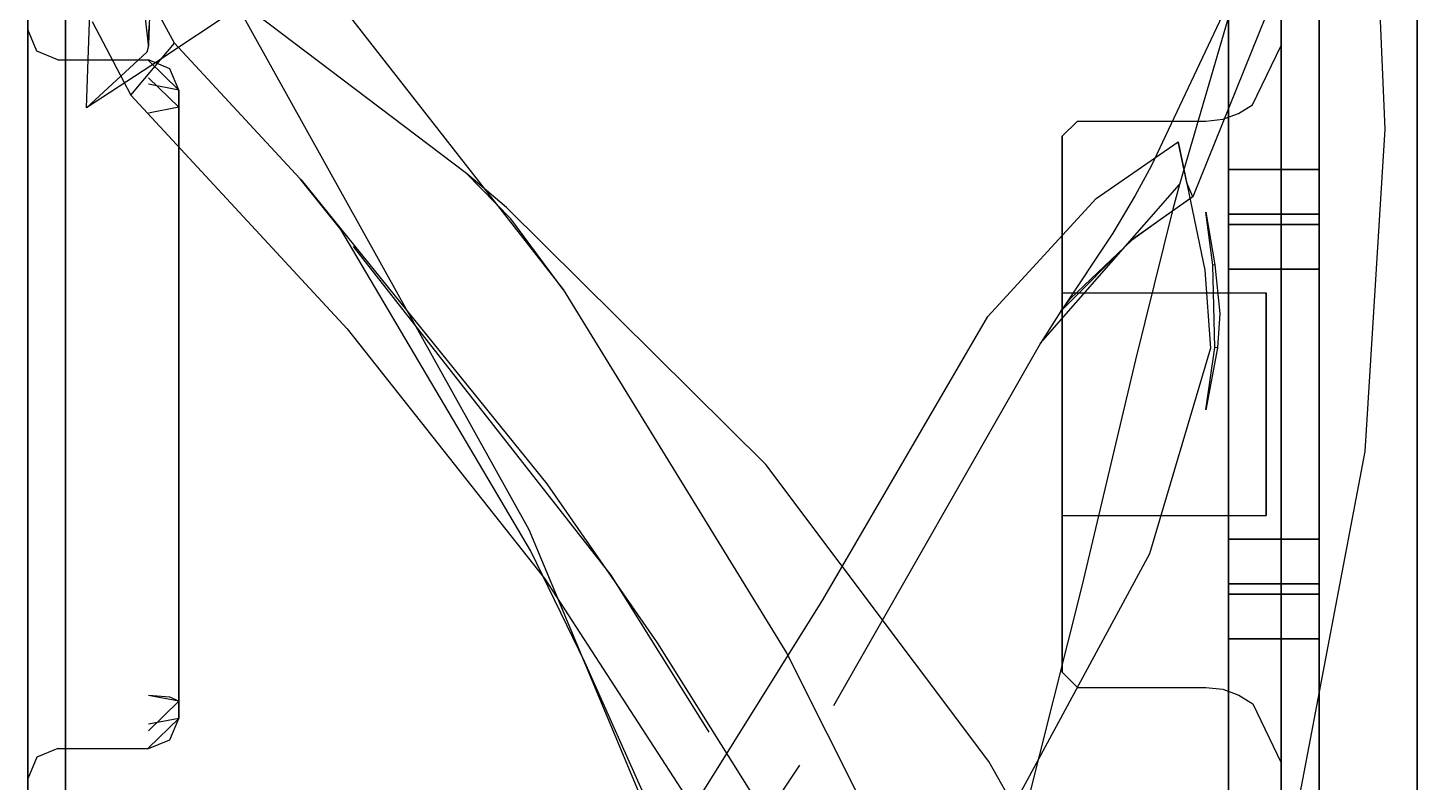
# Model space of a CAD drawing. Header units: metres. Extents: x -7 to 410, y 10 to 287.
# Drawn here: x 30 to 39.98, y 214.08 to 219.5 of the extents above; entities that cross this region are included whole.
import ezdxf

# ---------------------------------------------------------------- set-up
doc = ezdxf.new("R2010")
doc.units = ezdxf.units.M
doc.linetypes.add('DASHED', pattern=[4.5, 3, -1.5])
doc.layers.add('HIDDEN', color=9, linetype='DASHED')
doc.layers.add('VISIBLE', color=3, linetype='Continuous')

msp = doc.modelspace()

# ---------------------------------------------------------------- linework, layer by layer
at = {"layer": 'HIDDEN'}
for p, q in [((30.8676, 219.3783), (30.2408, 224.9741)), ((30, 221.456), (30, 219.1869)), ((30, 219.1869), (30, 221.456)), ((30.2711, 221.3384), (30.2711, 219.1265)), ((30.2711, 219.1265), (30.2711, 221.3384)), ((38.6214, 219.1265), (38.6214, 221.3384)), ((38.6214, 221.3384), (38.6214, 219.1265)), ((38.3673, 218.2907), (39.3507, 220.7278)), ((38.6214, 220.5166), (38.6214, 219.3857)), ((38.6214, 219.3857), (38.6214, 220.5166)), ((39.0009, 219.3857), (39.0009, 220.5166)), ((39.0009, 220.5166), (39.0009, 219.3857)), ((38.6969, 219.8426), (38.0671, 218.5083)), ((38.6971, 219.8425), (38.269, 218.3749)), ((30.8809, 219.7544), (30.8676, 219.3783)), ((39.7474, 218.7735), (39.7062, 219.7396)), ((30, 216.7979), (30, 219.6695)), ((30.4334, 219.2734), (30.4478, 219.6743)), ((31.5463, 219.6695), (30.8845, 219.2273)), ((33.151, 218.4537), (31.5463, 219.6695)), ((38.6214, 219.6175), (38.6214, 219.4314)), ((38.6214, 219.4314), (38.6214, 219.6175)), ((39.272, 219.4314), (39.272, 219.6175)), ((39.272, 219.6175), (39.272, 219.4314)), ((30.87, 219.4578), (30.8714, 219.5145)), ((38.6214, 219.4103), (38.6214, 219.537)), ((38.6214, 219.537), (38.6214, 219.4103)), ((39.272, 219.537), (39.272, 219.4103)), ((39.272, 219.4103), (39.272, 219.537)), ((30, 219.488), (30, 219.4859)), ((30, 219.4859), (30, 219.488)), ((30, 219.488), (30, 219.4878)), ((30.0647, 219.3334), (30, 219.488)), ((30.0647, 219.3334), (30, 219.488)), ((30, 219.4878), (30, 219.4879)), ((30, 219.4875), (30, 219.4878)), ((30, 219.4878), (30, 219.4875)), ((30, 219.4872), (30, 219.4875)), ((30, 219.4875), (30, 219.4872)), ((30, 219.4868), (30, 219.4872)), ((30, 219.4872), (30, 219.4868)), ((30, 219.4862), (30, 219.4868)), ((30, 219.4868), (30, 219.4862)), ((30, 219.4856), (30, 219.4862)), ((30, 219.4862), (30, 219.4856)), ((30, 219.4859), (30, 219.4796)), ((30, 219.4796), (30, 219.4859)), ((30, 219.4849), (30, 219.4856)), ((30, 219.4856), (30, 219.4849)), ((30, 219.484), (30, 219.4849)), ((30, 219.4849), (30, 219.484)), ((30, 219.4831), (30, 219.484)), ((30, 219.484), (30, 219.4831)), ((30, 219.4821), (30, 219.4831)), ((30, 219.4831), (30, 219.4821)), ((30, 219.481), (30, 219.4821)), ((30, 219.4821), (30, 219.481)), ((30, 219.4798), (30, 219.481)), ((30, 219.481), (30, 219.4798)), ((30, 219.4785), (30, 219.4798)), ((30, 219.4798), (30, 219.4785)), ((30, 219.4796), (30, 219.4691)), ((30, 219.4691), (30, 219.4796)), ((30, 219.3545), (30, 219.4785)), ((30, 219.4785), (30, 219.3545)), ((30, 219.4691), (30, 219.4547)), ((30, 219.4547), (30, 219.4691)), ((30, 219.4547), (30, 219.4364)), ((30, 219.4364), (30, 219.4547)), ((30, 219.4364), (30, 219.4143)), ((30, 219.4143), (30, 219.4364)), ((30, 219.4143), (30, 219.3888)), ((30, 219.3888), (30, 219.4143)), ((30.8678, 219.3712), (30.87, 219.4578)), ((38.6214, 219.4314), (38.6214, 219.244)), ((38.6214, 219.244), (38.6214, 219.4314)), ((38.6214, 219.2824), (38.6214, 219.4103)), ((38.6214, 219.4103), (38.6214, 219.2824)), ((39.272, 219.244), (39.272, 219.4314)), ((39.272, 219.4314), (39.272, 219.244)), ((39.272, 219.4103), (39.272, 219.2824)), ((39.272, 219.2824), (39.272, 219.4103)), ((30, 219.3888), (30, 219.36)), ((30, 219.36), (30, 219.3888)), ((30, 219.36), (30, 219.3283)), ((30, 219.3283), (30, 219.36)), ((30, 219.3419), (30, 219.3545)), ((30, 219.3545), (30, 219.3419)), ((30, 219.3242), (30, 219.3419)), ((30, 219.3419), (30, 219.3242)), ((30, 219.3283), (30, 219.2938)), ((30, 219.2938), (30, 219.3283)), ((30, 219.3018), (30, 219.3242)), ((30, 219.3242), (30, 219.3018)), ((30, 219.2748), (30, 219.3018)), ((30, 219.3018), (30, 219.2748)), ((30, 219.2938), (30, 219.2571)), ((30, 219.2571), (30, 219.2938)), ((30.2169, 219.2711), (30.0647, 219.3334)), ((30.2169, 219.2711), (30.0647, 219.3334)), ((30.8547, 219.3265), (30.4207, 218.9265)), ((30.8678, 219.3712), (30.8547, 219.3265)), ((30.8676, 219.3783), (30.8678, 219.3712)), ((38.6214, 219.3857), (38.6214, 218.1251)), ((38.6214, 218.1251), (38.6214, 219.3857)), ((38.7944, 218.9476), (39.0009, 219.3734)), ((39.0009, 218.1251), (39.0009, 219.3857)), ((39.0009, 219.3857), (39.0009, 218.1251)), ((39.0009, 219.3733), (39.0009, 219.3734)), ((39.0009, 219.3734), (39.0009, 219.3116)), ((39.0009, 219.3731), (39.0009, 219.3733)), ((39.0009, 219.3729), (39.0009, 219.3731)), ((39.0009, 219.3727), (39.0009, 219.3729)), ((39.0009, 219.3723), (39.0009, 219.3727)), ((39.0009, 219.3719), (39.0009, 219.3723)), ((39.0009, 219.3714), (39.0009, 219.3719)), ((39.0009, 219.3709), (39.0009, 219.3714)), ((39.0009, 219.3703), (39.0009, 219.3709)), ((39.0009, 219.3697), (39.0009, 219.3703)), ((39.0009, 219.369), (39.0009, 219.3697)), ((39.0009, 219.3682), (39.0009, 219.369)), ((39.0009, 219.3674), (39.0009, 219.3682)), ((39.0009, 219.3672), (39.0009, 219.3674)), ((39.0009, 219.3674), (39.0009, 219.3643)), ((39.0009, 219.367), (39.0009, 219.3672)), ((39.0009, 219.3668), (39.0009, 219.367)), ((39.0009, 219.3666), (39.0009, 219.3668)), ((39.0009, 219.3664), (39.0009, 219.3666)), ((39.0009, 219.3662), (39.0009, 219.3664)), ((39.0009, 219.3659), (39.0009, 219.3662)), ((39.0009, 219.3657), (39.0009, 219.3659)), ((39.0009, 219.3655), (39.0009, 219.3657)), ((39.0009, 219.3653), (39.0009, 219.3655)), ((39.0009, 219.365), (39.0009, 219.3653)), ((39.0009, 219.3648), (39.0009, 219.365)), ((39.0009, 219.3646), (39.0009, 219.3648)), ((39.0009, 219.3643), (39.0009, 219.3646)), ((39.0009, 219.2565), (39.0009, 219.3643)), ((39.0009, 219.3116), (39.0009, 219.1292)), ((30, 219.2435), (30, 219.2748)), ((30, 219.2748), (30, 219.2435)), ((30, 219.2571), (30, 219.2184)), ((30, 219.2184), (30, 219.2571)), ((30, 219.2084), (30, 219.2435)), ((30, 219.2435), (30, 219.2084)), ((30, 219.2184), (30, 219.1781)), ((30, 219.1781), (30, 219.2184)), ((30, 219.1699), (30, 219.2084)), ((30, 219.2084), (30, 219.1699)), ((30.2169, 219.2711), (30.8676, 219.2711)), ((30.2169, 219.2711), (30.8676, 219.2711)), ((30.4207, 218.9265), (30.4334, 219.2734)), ((30.8845, 219.2273), (30.4207, 218.9265)), ((31.0209, 219.2076), (30.8676, 219.2711)), ((31.0209, 219.2076), (30.8676, 219.2711)), ((31.0844, 219.0542), (30.8676, 219.2663)), ((31.0844, 219.0542), (30.8676, 219.2663)), ((31.0844, 219.0542), (31.0209, 219.2076)), ((31.0844, 219.0542), (31.0209, 219.2076)), ((38.6214, 219.1534), (38.6214, 219.2824)), ((38.6214, 219.2824), (38.6214, 219.1534)), ((38.6214, 219.244), (38.6214, 219.0553)), ((38.6214, 219.0553), (38.6214, 219.244)), ((39.0009, 219.0319), (39.0009, 219.2565)), ((39.272, 219.2824), (39.272, 219.1534)), ((39.272, 219.1534), (39.272, 219.2824)), ((39.272, 219.0553), (39.272, 219.244)), ((39.272, 219.244), (39.272, 219.0553)), ((30, 219.1869), (30, 216.7979)), ((30, 216.7979), (30, 219.1869)), ((30, 219.1781), (30, 219.1366)), ((30, 219.1366), (30, 219.1781)), ((30, 219.1284), (30, 219.1699)), ((30, 219.1699), (30, 219.1284)), ((30, 219.1366), (30, 218.8058)), ((30, 218.8058), (30, 219.1366)), ((30, 219.0846), (30, 219.1284)), ((30, 219.1284), (30, 219.0846)), ((30.2711, 219.1265), (30.2711, 216.7979)), ((30.2711, 216.7979), (30.2711, 219.1265)), ((31.0844, 218.9302), (30.8676, 219.1423)), ((31.0844, 218.9302), (30.8676, 219.1423)), ((31.0844, 219.0542), (30.8676, 219.0954)), ((31.0844, 219.0542), (30.8676, 219.0954)), ((38.6214, 219.0233), (38.6214, 219.1534)), ((38.6214, 219.1534), (38.6214, 219.0233)), ((38.6214, 216.7979), (38.6214, 219.1265)), ((38.6214, 219.1265), (38.6214, 216.7979)), ((39.0009, 219.1292), (39.0009, 218.8349)), ((39.272, 219.1534), (39.272, 219.0233)), ((39.272, 219.0233), (39.272, 219.1534)), ((30, 219.0388), (30, 219.0846)), ((30, 219.0846), (30, 219.0388)), ((30, 218.9917), (30, 219.0388)), ((30, 219.0388), (30, 218.9917)), ((31.0844, 218.9302), (31.0844, 219.0542)), ((31.0844, 219.0542), (31.0844, 218.735)), ((31.0844, 218.735), (31.0844, 219.0542)), ((31.0844, 219.0542), (31.0844, 218.9302)), ((38.6214, 219.0553), (38.6214, 218.8656)), ((38.6214, 218.8656), (38.6214, 219.0553)), ((38.6214, 218.8922), (38.6214, 219.0233)), ((38.6214, 219.0233), (38.6214, 218.8922)), ((39.0009, 218.7012), (39.0009, 219.0319)), ((39.272, 218.8656), (39.272, 219.0553)), ((39.272, 219.0553), (39.272, 218.8656)), ((39.272, 219.0233), (39.272, 218.8922)), ((39.272, 218.8922), (39.272, 219.0233)), ((30, 218.9438), (30, 218.9917)), ((30, 218.9917), (30, 218.9438)), ((30, 218.8958), (30, 218.9438)), ((30, 218.9438), (30, 218.8958)), ((30, 218.8481), (30, 218.8958)), ((30, 218.8958), (30, 218.8481)), ((31.0844, 218.9302), (30.8676, 218.8892)), ((31.0844, 218.9302), (30.8676, 218.8892)), ((31.0844, 218.6285), (31.0844, 218.9302)), ((31.0844, 218.9302), (31.0844, 218.6285)), ((38.6934, 218.8846), (38.7944, 218.9476)), ((30, 218.5581), (30, 218.8481)), ((30, 218.8481), (30, 218.5581)), ((30, 218.8058), (30, 218.4734)), ((30, 218.4734), (30, 218.8058)), ((37.4285, 218.7228), (37.5369, 218.8312)), ((37.5369, 218.8312), (38.4587, 218.8312)), ((38.4587, 218.8312), (38.5811, 218.8452)), ((38.5811, 218.8452), (38.6934, 218.8846)), ((38.6214, 218.7601), (38.6214, 218.8922)), ((38.6214, 218.8922), (38.6214, 218.7601)), ((38.6214, 218.8656), (38.6214, 218.6748)), ((38.6214, 218.6748), (38.6214, 218.8656)), ((39.0009, 218.8349), (39.0009, 218.4428)), ((39.272, 218.8922), (39.272, 218.7601)), ((39.272, 218.7601), (39.272, 218.8922)), ((39.272, 218.6748), (39.272, 218.8656)), ((39.272, 218.8656), (39.272, 218.6748)), ((31.0844, 218.735), (31.0844, 218.4143)), ((31.0844, 218.4143), (31.0844, 218.735)), ((37.4285, 218.7228), (37.4285, 218.6745)), ((37.4285, 218.6745), (37.4285, 218.7228)), ((38.6214, 218.6271), (38.6214, 218.7601)), ((38.6214, 218.7601), (38.6214, 218.6271)), ((39.0009, 218.28), (39.0009, 218.7012)), ((39.272, 218.7601), (39.272, 218.6271)), ((39.272, 218.6271), (39.272, 218.7601)), ((39.6039, 216.4577), (39.7474, 218.7735)), ((31.0844, 218.3254), (31.0844, 218.6285)), ((31.0844, 218.6285), (31.0844, 218.3254)), ((37.4285, 218.6745), (37.4285, 218.5321)), ((37.4285, 218.5321), (37.4285, 218.6745)), ((37.6714, 218.2759), (38.2614, 218.6817)), ((38.2614, 218.6817), (38.4527, 217.7601)), ((38.3231, 218.3886), (38.2614, 218.6817)), ((38.6214, 218.6748), (38.6214, 218.4831)), ((38.6214, 218.4831), (38.6214, 218.6748)), ((38.6214, 218.4934), (38.6214, 218.6271)), ((38.6214, 218.6271), (38.6214, 218.4934)), ((39.272, 218.4831), (39.272, 218.6748)), ((39.272, 218.6748), (39.272, 218.4831)), ((39.272, 218.6271), (39.272, 218.4934)), ((39.272, 218.4934), (39.272, 218.6271)), ((30, 218.2667), (30, 218.5581)), ((30, 218.5581), (30, 218.2667)), ((37.4285, 218.5321), (37.4285, 218.3028)), ((37.4285, 218.3028), (37.4285, 218.5321)), ((38.0671, 218.5083), (37.9507, 218.2957)), ((30, 218.4734), (30, 218.1398)), ((30, 218.1398), (30, 218.4734)), ((31.0844, 218.4143), (31.0844, 218.0925)), ((31.0844, 218.0925), (31.0844, 218.4143)), ((34.1901, 215.5692), (31.9554, 218.4173)), ((31.9628, 218.409), (33.7269, 216.2264)), ((33.4679, 218.1287), (33.1509, 218.4537)), ((33.4373, 218.2102), (33.151, 218.4537)), ((38.6214, 218.3588), (38.6214, 218.4934)), ((38.6214, 218.4934), (38.6214, 218.3588)), ((38.6214, 218.4831), (38.6214, 218.0876)), ((38.6214, 218.0876), (38.6214, 218.4831)), ((39.272, 218.4831), (38.6214, 218.4831)), ((38.6214, 218.4831), (39.272, 218.4831)), ((39.0009, 218.4428), (39.0009, 217.9718)), ((39.272, 218.4934), (39.272, 218.3588)), ((39.272, 218.3588), (39.272, 218.4934)), ((39.272, 218.0876), (39.272, 218.4831)), ((39.272, 218.4831), (39.272, 218.0876)), ((31.0844, 218.0213), (31.0844, 218.3254)), ((31.0844, 218.3254), (31.0844, 218.0213)), ((37.2722, 217.2372), (38.269, 218.3749)), ((37.4285, 218.3028), (37.4285, 217.998)), ((37.4285, 217.998), (37.4285, 218.3028)), ((37.9507, 218.2957), (37.7921, 218.0257)), ((38.269, 218.3749), (38.2233, 218.1986)), ((38.3649, 218.2871), (38.3231, 218.3886)), ((38.6214, 218.2235), (38.6214, 218.3588)), ((38.6214, 218.3588), (38.6214, 218.2235)), ((39.272, 218.3588), (39.272, 218.2235)), ((39.272, 218.2235), (39.272, 218.3588)), ((30, 217.9742), (30, 218.2667)), ((30, 218.2667), (30, 217.9742)), ((36.8932, 217.4268), (37.6714, 218.2759)), ((38.3673, 218.2907), (37.9253, 217.975)), ((38.2233, 218.1986), (37.9544, 217.1166)), ((38.3649, 218.2871), (38.1488, 218.1337)), ((38.3673, 218.2907), (38.3649, 218.2871)), ((38.6214, 218.0876), (38.6214, 218.2235)), ((38.6214, 218.2235), (38.6214, 218.0876)), ((39.0009, 217.7884), (39.0009, 218.28)), ((39.272, 218.2235), (39.272, 218.0876)), ((39.272, 218.0876), (39.272, 218.2235)), ((30, 218.1398), (30, 217.8052)), ((30, 217.8052), (30, 218.1398)), ((33.8451, 217.6225), (33.4679, 218.1287)), ((38.1488, 218.1337), (37.9243, 217.9731)), ((38.5093, 217.7963), (38.4587, 218.1765)), ((38.4587, 218.1765), (38.5246, 217.7996)), ((38.6214, 217.7672), (38.6214, 218.1627)), ((38.6214, 218.1627), (38.6214, 217.969)), ((38.6214, 217.969), (38.6214, 218.1627)), ((38.6214, 218.1627), (38.6214, 217.7672)), ((38.6214, 218.1627), (39.272, 218.1627)), ((39.272, 218.1627), (38.6214, 218.1627)), ((38.6214, 218.1251), (38.6214, 216.7979)), ((38.6214, 216.7979), (38.6214, 218.1251)), ((39.0009, 216.7979), (39.0009, 218.1251)), ((39.0009, 218.1251), (39.0009, 216.7979)), ((39.272, 217.969), (39.272, 218.1627)), ((39.272, 218.1627), (39.272, 217.7672)), ((39.272, 217.7672), (39.272, 218.1627)), ((39.272, 218.1627), (39.272, 217.969)), ((31.0844, 218.0925), (31.0844, 217.7697)), ((31.0844, 217.7697), (31.0844, 218.0925)), ((31.0844, 217.7162), (31.0844, 218.0213)), ((31.0844, 218.0213), (31.0844, 217.7162)), ((37.7921, 218.0257), (37.4196, 217.4684)), ((37.4285, 217.998), (37.4285, 217.633)), ((37.4285, 217.633), (37.4285, 217.998)), ((38.6214, 218.0876), (39.272, 218.0876)), ((39.272, 218.0876), (38.6214, 218.0876)), ((30, 217.6809), (30, 217.9742)), ((30, 217.9742), (30, 217.6809)), ((37.9253, 217.975), (37.4196, 217.4684)), ((37.488, 217.5581), (37.9243, 217.9731)), ((38.6214, 217.969), (38.6214, 217.7747)), ((38.6214, 217.7747), (38.6214, 217.969)), ((39.0009, 217.9718), (39.0009, 217.4444)), ((39.272, 217.7747), (39.272, 217.969)), ((39.272, 217.969), (39.272, 217.7747)), ((30, 217.8052), (30, 217.4698)), ((30, 217.4698), (30, 217.8052)), ((38.5246, 217.7996), (38.5093, 217.7963)), ((38.5227, 217.205), (38.5093, 217.7963)), ((38.5246, 217.7996), (38.5606, 217.4493)), ((31.0844, 217.7697), (31.0844, 217.4461)), ((31.0844, 217.4461), (31.0844, 217.7697)), ((31.0844, 217.4105), (31.0844, 217.7162)), ((31.0844, 217.7162), (31.0844, 217.4105)), ((38.4527, 217.7601), (38.4934, 217.201)), ((38.6214, 217.7747), (38.6214, 217.5799)), ((38.6214, 217.5799), (38.6214, 217.7747)), ((38.6214, 217.6295), (38.6214, 217.7672)), ((38.6214, 217.7672), (38.6214, 217.6295)), ((39.272, 217.7672), (38.6214, 217.7672)), ((38.6214, 217.7672), (39.272, 217.7672)), ((39.0009, 217.2498), (39.0009, 217.7884)), ((39.272, 217.5799), (39.272, 217.7747)), ((39.272, 217.7747), (39.272, 217.5799)), ((39.272, 217.7672), (39.272, 217.6295)), ((39.272, 217.6295), (39.272, 217.7672)), ((30, 217.3869), (30, 217.6809)), ((30, 217.6809), (30, 217.3869)), ((37.4285, 217.633), (37.4285, 217.2262)), ((37.4285, 217.2262), (37.4285, 217.633)), ((37.4285, 217.5976), (37.4285, 217.5776)), ((37.4285, 217.5776), (37.4285, 217.5976)), ((37.4285, 217.5976), (38.8925, 217.5976)), ((38.6214, 217.4915), (38.6214, 217.6295)), ((38.6214, 217.6295), (38.6214, 217.4915)), ((38.8925, 217.5776), (38.8925, 217.5976)), ((38.8925, 217.5976), (38.8925, 217.5776)), ((39.272, 217.6295), (39.272, 217.4915)), ((39.272, 217.4915), (39.272, 217.6295)), ((37.4187, 217.4672), (37.488, 217.5581)), ((37.4285, 217.5776), (37.4285, 217.5184)), ((37.4285, 217.5184), (37.4285, 217.5776)), ((37.4285, 217.5184), (37.4285, 217.4232)), ((37.4285, 217.4232), (37.4285, 217.5184)), ((38.6214, 217.5799), (38.6214, 217.3847)), ((38.6214, 217.3847), (38.6214, 217.5799)), ((38.8925, 217.5184), (38.8925, 217.5776)), ((38.8925, 217.5776), (38.8925, 217.5184)), ((38.8925, 217.4232), (38.8925, 217.5184)), ((38.8925, 217.5184), (38.8925, 217.4232)), ((39.272, 217.3847), (39.272, 217.5799)), ((39.272, 217.5799), (39.272, 217.3847)), ((30, 217.4698), (30, 217.134)), ((30, 217.134), (30, 217.4698)), ((31.0844, 217.4461), (31.0844, 217.1221)), ((31.0844, 217.1221), (31.0844, 217.4461)), ((31.0844, 217.1043), (31.0844, 217.4105)), ((31.0844, 217.4105), (31.0844, 217.1043)), ((35.71, 215.3933), (36.8932, 217.4268)), ((37.4187, 217.4672), (37.2722, 217.2372)), ((37.4196, 217.4684), (37.4187, 217.4672)), ((37.4285, 217.4232), (37.4285, 217.2965)), ((37.4285, 217.2965), (37.4285, 217.4232)), ((38.5606, 217.4493), (38.5421, 217.2021)), ((38.6214, 217.3532), (38.6214, 217.4915)), ((38.6214, 217.4915), (38.6214, 217.3532)), ((38.8925, 217.2965), (38.8925, 217.4232)), ((38.8925, 217.4232), (38.8925, 217.2965)), ((39.0009, 217.4444), (39.0009, 216.8861)), ((39.272, 217.4915), (39.272, 217.3532)), ((39.272, 217.3532), (39.272, 217.4915)), ((30, 217.0925), (30, 217.3869)), ((30, 217.3869), (30, 217.0925)), ((38.6214, 217.3847), (38.6214, 217.1893)), ((38.6214, 217.1893), (38.6214, 217.3847)), ((38.6214, 217.2146), (38.6214, 217.3532)), ((38.6214, 217.3532), (38.6214, 217.2146)), ((39.272, 217.1893), (39.272, 217.3847)), ((39.272, 217.3847), (39.272, 217.1893)), ((39.272, 217.3532), (39.272, 217.2146)), ((39.272, 217.2146), (39.272, 217.3532)), ((37.2722, 217.2372), (35.5422, 214.2047)), ((37.4285, 217.2965), (37.4285, 217.1449)), ((37.4285, 217.1449), (37.4285, 217.2965)), ((37.4285, 217.2262), (37.4285, 216.7979)), ((37.4285, 216.7979), (37.4285, 217.2262)), ((38.4934, 217.201), (38.0556, 215.7229)), ((38.4587, 216.7581), (38.5227, 217.205)), ((38.5421, 217.2021), (38.4587, 216.7581)), ((38.5421, 217.2021), (38.5227, 217.205)), ((38.6214, 217.0758), (38.6214, 217.2146)), ((38.6214, 217.2146), (38.6214, 217.0758)), ((38.8925, 217.1449), (38.8925, 217.2965)), ((38.8925, 217.2965), (38.8925, 217.1449)), ((39.0009, 216.6897), (39.0009, 217.2498)), ((39.272, 217.2146), (39.272, 217.0758)), ((39.272, 217.0758), (39.272, 217.2146)), ((30, 217.134), (30, 216.7979)), ((30, 216.7979), (30, 217.134)), ((31.0844, 217.1221), (31.0844, 216.7979)), ((31.0844, 216.7979), (31.0844, 217.1221)), ((31.0844, 216.7979), (31.0844, 217.1043)), ((31.0844, 217.1043), (31.0844, 216.7979)), ((37.4285, 217.1449), (37.4285, 216.9758)), ((37.4285, 216.9758), (37.4285, 217.1449)), ((37.9544, 217.1166), (37.568, 215.4906)), ((38.6214, 217.1893), (38.6214, 216.9936)), ((38.6214, 216.9936), (38.6214, 217.1893)), ((38.8925, 216.9758), (38.8925, 217.1449)), ((38.8925, 217.1449), (38.8925, 216.9758)), ((39.272, 216.9936), (39.272, 217.1893)), ((39.272, 217.1893), (39.272, 216.9936)), ((30, 216.7979), (30, 217.0925)), ((30, 217.0925), (30, 216.7979)), ((38.6214, 216.9368), (38.6214, 217.0758)), ((38.6214, 217.0758), (38.6214, 216.9368)), ((39.272, 217.0758), (39.272, 216.9368)), ((39.272, 216.9368), (39.272, 217.0758)), ((37.4285, 216.9758), (37.4285, 216.7979)), ((37.4285, 216.7979), (37.4285, 216.9758)), ((38.6214, 216.9936), (38.6214, 216.7979)), ((38.6214, 216.7979), (38.6214, 216.9936)), ((38.6214, 216.7979), (38.6214, 216.9368)), ((38.6214, 216.9368), (38.6214, 216.7979)), ((38.8925, 216.7979), (38.8925, 216.9758)), ((38.8925, 216.9758), (38.8925, 216.7979)), ((39.272, 216.7979), (39.272, 216.9936)), ((39.272, 216.9936), (39.272, 216.7979)), ((39.272, 216.9368), (39.272, 216.7979)), ((39.272, 216.7979), (39.272, 216.9368)), ((39.0009, 216.8861), (39.0009, 216.3235)), ((30, 213.9262), (30, 216.7979)), ((30, 216.7979), (30, 214.4089)), ((30, 214.4089), (30, 216.7979)), ((30, 216.5032), (30, 216.7979)), ((30, 216.7979), (30, 216.4617)), ((30, 216.7979), (30, 216.5032)), ((30, 216.4617), (30, 216.7979)), ((30.2711, 216.7979), (30.2711, 214.4692)), ((30.2711, 214.4692), (30.2711, 216.7979)), ((31.0844, 216.4914), (31.0844, 216.7979)), ((31.0844, 216.7979), (31.0844, 216.4736)), ((31.0844, 216.7979), (31.0844, 216.4914)), ((31.0844, 216.4736), (31.0844, 216.7979)), ((37.4285, 216.7979), (37.4285, 216.3695)), ((37.4285, 216.3695), (37.4285, 216.7979)), ((37.4285, 216.7979), (37.4285, 216.6199)), ((37.4285, 216.6199), (37.4285, 216.7979)), ((38.6214, 214.4692), (38.6214, 216.7979)), ((38.6214, 216.7979), (38.6214, 214.4692)), ((38.6214, 216.7979), (38.6214, 215.4706)), ((38.6214, 215.4706), (38.6214, 216.7979)), ((38.6214, 216.6589), (38.6214, 216.7979)), ((38.6214, 216.7979), (38.6214, 216.6021)), ((38.6214, 216.7979), (38.6214, 216.6589)), ((38.6214, 216.6021), (38.6214, 216.7979)), ((38.8925, 216.6199), (38.8925, 216.7979)), ((38.8925, 216.7979), (38.8925, 216.6199)), ((39.0009, 215.4706), (39.0009, 216.7979)), ((39.0009, 216.7979), (39.0009, 215.4706)), ((39.272, 216.7979), (39.272, 216.6589)), ((39.272, 216.6021), (39.272, 216.7979)), ((39.272, 216.6589), (39.272, 216.7979)), ((39.272, 216.7979), (39.272, 216.6021)), ((37.4285, 216.6199), (37.4285, 216.4508)), ((37.4285, 216.4508), (37.4285, 216.6199)), ((38.6214, 216.52), (38.6214, 216.6589)), ((38.6214, 216.6589), (38.6214, 216.52)), ((38.6214, 216.6021), (38.6214, 216.4064)), ((38.6214, 216.4064), (38.6214, 216.6021)), ((38.8925, 216.4508), (38.8925, 216.6199)), ((38.8925, 216.6199), (38.8925, 216.4508)), ((39.0009, 216.1347), (39.0009, 216.6897)), ((39.272, 216.6589), (39.272, 216.52)), ((39.272, 216.52), (39.272, 216.6589)), ((39.272, 216.4064), (39.272, 216.6021)), ((39.272, 216.6021), (39.272, 216.4064)), ((30, 216.2088), (30, 216.5032)), ((30, 216.5032), (30, 216.2088)), ((38.6214, 216.3812), (38.6214, 216.52)), ((38.6214, 216.52), (38.6214, 216.3812)), ((39.272, 216.52), (39.272, 216.3812)), ((39.272, 216.3812), (39.272, 216.52)), ((30, 216.4617), (30, 216.1259)), ((30, 216.1259), (30, 216.4617)), ((31.0844, 216.1852), (31.0844, 216.4914)), ((31.0844, 216.4914), (31.0844, 216.1852)), ((31.0844, 216.4736), (31.0844, 216.1496)), ((31.0844, 216.1496), (31.0844, 216.4736)), ((37.4285, 216.4508), (37.4285, 216.2992)), ((37.4285, 216.2992), (37.4285, 216.4508)), ((38.6214, 216.4064), (38.6214, 216.211)), ((38.6214, 216.211), (38.6214, 216.4064)), ((38.8925, 216.2992), (38.8925, 216.4508)), ((38.8925, 216.4508), (38.8925, 216.2992)), ((39.0794, 213.7096), (39.6039, 216.4577)), ((39.272, 216.211), (39.272, 216.4064)), ((39.272, 216.4064), (39.272, 216.211)), ((37.4285, 216.3695), (37.4285, 215.9627)), ((37.4285, 215.9627), (37.4285, 216.3695)), ((38.6214, 216.2426), (38.6214, 216.3812)), ((38.6214, 216.3812), (38.6214, 216.2426)), ((39.0009, 216.3235), (39.0009, 215.7836)), ((39.272, 216.3812), (39.272, 216.2426)), ((39.272, 216.2426), (39.272, 216.3812)), ((30, 215.9148), (30, 216.2088)), ((30, 216.2088), (30, 215.9148)), ((33.7269, 216.2264), (34.5199, 215.0849)), ((37.4285, 216.2992), (37.4285, 216.1726)), ((37.4285, 216.1726), (37.4285, 216.2992)), ((38.6214, 216.1042), (38.6214, 216.2426)), ((38.6214, 216.2426), (38.6214, 216.1042)), ((38.6214, 216.211), (38.6214, 216.0158)), ((38.6214, 216.0158), (38.6214, 216.211)), ((38.8925, 216.1726), (38.8925, 216.2992)), ((38.8925, 216.2992), (38.8925, 216.1726)), ((39.272, 216.2426), (39.272, 216.1042)), ((39.272, 216.1042), (39.272, 216.2426)), ((39.272, 216.0158), (39.272, 216.211)), ((39.272, 216.211), (39.272, 216.0158)), ((30, 216.1259), (30, 215.7905)), ((30, 215.7905), (30, 216.1259)), ((31.0844, 215.8795), (31.0844, 216.1852)), ((31.0844, 216.1852), (31.0844, 215.8795)), ((31.0844, 216.1496), (31.0844, 215.826)), ((31.0844, 215.826), (31.0844, 216.1496)), ((37.4285, 216.1726), (37.4285, 216.0773)), ((37.4285, 216.0773), (37.4285, 216.1726)), ((38.6214, 215.9662), (38.6214, 216.1042)), ((38.6214, 216.1042), (38.6214, 215.9662)), ((38.8925, 216.0773), (38.8925, 216.1726)), ((38.8925, 216.1726), (38.8925, 216.0773)), ((39.0009, 215.6112), (39.0009, 216.1347)), ((39.272, 216.1042), (39.272, 215.9662)), ((39.272, 215.9662), (39.272, 216.1042)), ((37.4285, 216.0773), (37.4285, 216.0181)), ((37.4285, 216.0181), (37.4285, 216.0773)), ((37.4285, 216.0181), (37.4285, 215.9981)), ((37.4285, 215.9981), (37.4285, 216.0181)), ((38.6214, 216.0158), (38.6214, 215.821)), ((38.6214, 215.821), (38.6214, 216.0158)), ((38.8925, 216.0181), (38.8925, 216.0773)), ((38.8925, 216.0773), (38.8925, 216.0181)), ((38.8925, 215.9981), (38.8925, 216.0181)), ((38.8925, 216.0181), (38.8925, 215.9981)), ((39.272, 215.821), (39.272, 216.0158)), ((39.272, 216.0158), (39.272, 215.821)), ((30, 215.6215), (30, 215.9148)), ((30, 215.9148), (30, 215.6215)), ((37.4285, 215.9981), (38.8925, 215.9981)), ((37.4285, 215.9627), (37.4285, 215.5977)), ((37.4285, 215.5977), (37.4285, 215.9627)), ((38.6214, 215.8285), (38.6214, 215.9662)), ((38.6214, 215.9662), (38.6214, 215.8285)), ((39.272, 215.9662), (39.272, 215.8285)), ((39.272, 215.8285), (39.272, 215.9662)), ((31.0844, 215.5744), (31.0844, 215.8795)), ((31.0844, 215.8795), (31.0844, 215.5744)), ((31.0844, 215.826), (31.0844, 215.5032)), ((31.0844, 215.5032), (31.0844, 215.826)), ((38.6214, 215.433), (38.6214, 215.8285)), ((38.6214, 215.8285), (38.6214, 215.433)), ((38.6214, 215.8285), (39.272, 215.8285)), ((39.272, 215.8285), (38.6214, 215.8285)), ((38.6214, 215.821), (38.6214, 215.6267)), ((38.6214, 215.6267), (38.6214, 215.821)), ((39.272, 215.8285), (39.272, 215.433)), ((39.272, 215.433), (39.272, 215.8285)), ((39.272, 215.6267), (39.272, 215.821)), ((39.272, 215.821), (39.272, 215.6267)), ((30, 215.7905), (30, 215.4559)), ((30, 215.4559), (30, 215.7905)), ((38.0556, 215.7229), (37.0125, 213.7972)), ((39.0009, 215.7836), (39.0009, 215.2924)), ((30, 215.329), (30, 215.6215)), ((30, 215.6215), (30, 215.329)), ((38.6214, 215.6267), (38.6214, 215.433)), ((38.6214, 215.433), (38.6214, 215.6267)), ((39.0009, 215.1441), (39.0009, 215.6112)), ((39.272, 215.433), (39.272, 215.6267)), ((39.272, 215.6267), (39.272, 215.433)), ((31.0844, 215.2703), (31.0844, 215.5744)), ((31.0844, 215.5744), (31.0844, 215.2703)), ((31.0844, 215.5032), (31.0844, 215.1814)), ((31.0844, 215.1814), (31.0844, 215.5032)), ((33.7117, 215.5439), (36.8932, 210.6386)), ((37.2722, 210.625), (34.1901, 215.5692)), ((37.4285, 215.5977), (37.4285, 215.2929)), ((37.4285, 215.2929), (37.4285, 215.5977)), ((38.6214, 215.3722), (38.6214, 215.5081)), ((38.6214, 215.5081), (38.6214, 215.1126)), ((38.6214, 215.5081), (38.6214, 215.3722)), ((38.6214, 215.1126), (38.6214, 215.5081)), ((39.272, 215.5081), (38.6214, 215.5081)), ((38.6214, 215.5081), (39.272, 215.5081)), ((39.272, 215.5081), (39.272, 215.3722)), ((39.272, 215.1126), (39.272, 215.5081)), ((39.272, 215.3722), (39.272, 215.5081)), ((39.272, 215.5081), (39.272, 215.1126)), ((30, 215.4559), (30, 215.1223)), ((30, 215.1223), (30, 215.4559)), ((37.568, 215.4906), (37.0386, 213.3859)), ((38.6214, 215.4706), (38.6214, 214.21)), ((38.6214, 214.21), (38.6214, 215.4706)), ((39.272, 215.433), (38.6214, 215.433)), ((38.6214, 215.433), (39.272, 215.433)), ((39.0009, 214.21), (39.0009, 215.4706)), ((39.0009, 215.4706), (39.0009, 214.21)), ((30, 215.0377), (30, 215.329)), ((30, 215.329), (30, 215.0377)), ((34.475, 213.4195), (35.71, 215.3933)), ((38.6214, 215.2369), (38.6214, 215.3722)), ((38.6214, 215.3722), (38.6214, 215.2369)), ((39.272, 215.3722), (39.272, 215.2369)), ((39.272, 215.2369), (39.272, 215.3722)), ((31.0844, 214.9672), (31.0844, 215.2703)), ((31.0844, 215.2703), (31.0844, 214.9672)), ((37.4285, 215.2929), (37.4285, 215.0636)), ((37.4285, 215.0636), (37.4285, 215.2929)), ((38.6214, 215.1024), (38.6214, 215.2369)), ((38.6214, 215.2369), (38.6214, 215.1024)), ((39.0009, 215.2924), (39.0009, 214.8735)), ((39.272, 215.2369), (39.272, 215.1024)), ((39.272, 215.1024), (39.272, 215.2369)), ((30, 215.1223), (30, 214.79)), ((30, 214.79), (30, 215.1223)), ((31.0844, 215.1814), (31.0844, 214.8607)), ((31.0844, 214.8607), (31.0844, 215.1814)), ((38.6214, 215.1126), (38.6214, 214.9209)), ((38.6214, 214.9209), (38.6214, 215.1126)), ((38.6214, 215.1126), (39.272, 215.1126)), ((39.272, 215.1126), (38.6214, 215.1126)), ((39.0009, 214.7556), (39.0009, 215.1441)), ((39.272, 214.9209), (39.272, 215.1126)), ((39.272, 215.1126), (39.272, 214.9209)), ((30, 214.7476), (30, 215.0377)), ((30, 215.0377), (30, 214.7476)), ((34.5199, 215.0849), (35.6948, 213.2138)), ((37.4285, 215.0636), (37.4285, 214.9212)), ((37.4285, 214.9212), (37.4285, 215.0636)), ((38.6214, 214.9686), (38.6214, 215.1024)), ((38.6214, 215.1024), (38.6214, 214.9686)), ((39.272, 215.1024), (39.272, 214.9686)), ((39.272, 214.9686), (39.272, 215.1024)), ((31.0844, 214.6656), (31.0844, 214.9672)), ((31.0844, 214.9672), (31.0844, 214.6656)), ((37.4285, 214.9212), (37.4285, 214.873)), ((37.4285, 214.873), (37.4285, 214.9212)), ((38.6214, 214.8356), (38.6214, 214.9686)), ((38.6214, 214.9686), (38.6214, 214.8356)), ((38.6214, 214.9209), (38.6214, 214.7301)), ((38.6214, 214.7301), (38.6214, 214.9209)), ((39.272, 214.9686), (39.272, 214.8356)), ((39.272, 214.8356), (39.272, 214.9686)), ((39.272, 214.7301), (39.272, 214.9209)), ((39.272, 214.9209), (39.272, 214.7301)), ((31.0844, 214.8607), (31.0844, 214.5415)), ((31.0844, 214.5415), (31.0844, 214.8607)), ((37.4285, 214.873), (37.5369, 214.7645)), ((38.6214, 214.7035), (38.6214, 214.8356)), ((38.6214, 214.8356), (38.6214, 214.7035)), ((39.0009, 214.8735), (39.0009, 214.5469)), ((39.272, 214.8356), (39.272, 214.7035)), ((39.272, 214.7035), (39.272, 214.8356)), ((30, 214.79), (30, 214.4591)), ((30, 214.4591), (30, 214.79)), ((30, 214.7), (30, 214.7476)), ((30, 214.7476), (30, 214.7)), ((31.0209, 214.6946), (30.8676, 214.7066)), ((31.0844, 214.6656), (30.8676, 214.7066)), ((37.5369, 214.7645), (38.4587, 214.7645)), ((38.4587, 214.7645), (38.5811, 214.7505)), ((38.5811, 214.7505), (38.6972, 214.7092)), ((38.6214, 214.7301), (38.6214, 214.5404)), ((38.6214, 214.5404), (38.6214, 214.7301)), ((38.6214, 214.5724), (38.6214, 214.7035)), ((38.6214, 214.7035), (38.6214, 214.5724)), ((38.6972, 214.7092), (38.7977, 214.6455)), ((39.0009, 214.4641), (39.0009, 214.7556)), ((39.272, 214.5404), (39.272, 214.7301)), ((39.272, 214.7301), (39.272, 214.5404)), ((39.272, 214.7035), (39.272, 214.5724)), ((39.272, 214.5724), (39.272, 214.7035)), ((30, 214.6519), (30, 214.7)), ((30, 214.7), (30, 214.6519)), ((30, 214.6041), (30, 214.6519)), ((30, 214.6519), (30, 214.6041)), ((30, 214.5569), (30, 214.6041)), ((30, 214.6041), (30, 214.5569)), ((31.0844, 214.6656), (30.8676, 214.4534)), ((31.0844, 214.6656), (30.8676, 214.4534)), ((31.0844, 214.6656), (31.0209, 214.6946)), ((31.0844, 214.5415), (31.0844, 214.6656)), ((31.0844, 214.6656), (31.0844, 214.5415)), ((38.7977, 214.6455), (39.0009, 214.2223)), ((30, 214.5112), (30, 214.5569)), ((30, 214.5569), (30, 214.5112)), ((30, 214.4673), (30, 214.5112)), ((30, 214.5112), (30, 214.4673)), ((31.0844, 214.5415), (30.8676, 214.5003)), ((31.0844, 214.5415), (30.8676, 214.3294)), ((31.0844, 214.5415), (30.8676, 214.3294)), ((31.0844, 214.5415), (30.8676, 214.5003)), ((31.0209, 214.3882), (31.0844, 214.5415)), ((31.0209, 214.3882), (31.0844, 214.5415)), ((38.6214, 214.4423), (38.6214, 214.5724)), ((38.6214, 214.5724), (38.6214, 214.4423)), ((38.6214, 214.5404), (38.6214, 214.3518)), ((38.6214, 214.3518), (38.6214, 214.5404)), ((39.0009, 214.5469), (39.0009, 214.3284)), ((39.272, 214.5724), (39.272, 214.4423)), ((39.272, 214.4423), (39.272, 214.5724)), ((39.272, 214.3518), (39.272, 214.5404)), ((39.272, 214.5404), (39.272, 214.3518)), ((30, 214.4258), (30, 214.4673)), ((30, 214.4673), (30, 214.4258)), ((30, 214.4591), (30, 214.4176)), ((30, 214.4176), (30, 214.4591)), ((30, 214.3873), (30, 214.4258)), ((30, 214.4258), (30, 214.3873)), ((30, 214.4176), (30, 214.3773)), ((30, 214.3773), (30, 214.4176)), ((30, 214.4089), (30, 212.1397)), ((30, 212.1397), (30, 214.4089)), ((30.2711, 214.4692), (30.2711, 212.2573)), ((30.2711, 212.2573), (30.2711, 214.4692)), ((38.6214, 212.2573), (38.6214, 214.4692)), ((38.6214, 214.4692), (38.6214, 212.2573)), ((38.6214, 214.3133), (38.6214, 214.4423)), ((38.6214, 214.4423), (38.6214, 214.3133)), ((39.0009, 214.2835), (39.0009, 214.4641)), ((39.272, 214.4423), (39.272, 214.3133)), ((39.272, 214.3133), (39.272, 214.4423)), ((30, 214.3522), (30, 214.3873)), ((30, 214.3873), (30, 214.3522)), ((30, 214.3773), (30, 214.3386)), ((30, 214.3386), (30, 214.3773)), ((30, 214.321), (30, 214.3522)), ((30, 214.3522), (30, 214.321)), ((30, 214.3386), (30, 214.3019)), ((30, 214.3019), (30, 214.3386)), ((30, 214.2939), (30, 214.321)), ((30, 214.321), (30, 214.2939)), ((30.2169, 214.3246), (30.0647, 214.2623)), ((30.2169, 214.3246), (30.0647, 214.2623)), ((30.2169, 214.3246), (30.8676, 214.3246)), ((30.2169, 214.3246), (30.8676, 214.3246)), ((30.8676, 214.3246), (31.0209, 214.3882)), ((30.8676, 214.3246), (31.0209, 214.3882)), ((38.6214, 214.3518), (38.6214, 214.1643)), ((38.6214, 214.1643), (38.6214, 214.3518)), ((38.6214, 214.1854), (38.6214, 214.3133)), ((38.6214, 214.3133), (38.6214, 214.1854)), ((39.0009, 214.3284), (39.0009, 214.2283)), ((39.272, 214.1643), (39.272, 214.3518)), ((39.272, 214.3518), (39.272, 214.1643)), ((39.272, 214.3133), (39.272, 214.1854)), ((39.272, 214.1854), (39.272, 214.3133)), ((30, 214.3019), (30, 214.2675)), ((30, 214.2675), (30, 214.3019)), ((30, 214.2715), (30, 214.2939)), ((30, 214.2939), (30, 214.2715)), ((30, 214.2538), (30, 214.2715)), ((30, 214.2715), (30, 214.2538)), ((30, 214.2675), (30, 214.2357)), ((30, 214.2357), (30, 214.2675)), ((30.0647, 214.2623), (30, 214.1078)), ((30.0647, 214.2623), (30, 214.1078)), ((30, 214.2413), (30, 214.2538)), ((30, 214.2538), (30, 214.2413)), ((30, 214.1172), (30, 214.2413)), ((30, 214.2413), (30, 214.1172)), ((30, 214.2357), (30, 214.2069)), ((30, 214.2069), (30, 214.2357)), ((30, 214.2069), (30, 214.1814)), ((30, 214.1814), (30, 214.2069)), ((35.5422, 214.2047), (33.8059, 211.6229)), ((38.6214, 214.21), (38.6214, 213.0791)), ((38.6214, 213.0791), (38.6214, 214.21)), ((39.0009, 214.2223), (39.0009, 214.2835)), ((39.0009, 214.2283), (39.0009, 214.2275)), ((39.0009, 214.2275), (39.0009, 214.2267)), ((39.0009, 214.2267), (39.0009, 214.226)), ((39.0009, 214.226), (39.0009, 214.2254)), ((39.0009, 214.2254), (39.0009, 214.2248)), ((39.0009, 214.2248), (39.0009, 214.2243)), ((39.0009, 214.2243), (39.0009, 214.2238)), ((39.0009, 214.2238), (39.0009, 214.2234)), ((39.0009, 214.2234), (39.0009, 214.2231)), ((39.0009, 214.2231), (39.0009, 214.2228)), ((39.0009, 214.2228), (39.0009, 214.2226)), ((39.0009, 214.2226), (39.0009, 214.2224)), ((39.0009, 214.2224), (39.0009, 214.2223)), ((39.0009, 213.0791), (39.0009, 214.21)), ((39.0009, 214.21), (39.0009, 213.0791)), ((30, 214.1814), (30, 214.1594)), ((30, 214.1594), (30, 214.1814)), ((30, 214.1594), (30, 214.141)), ((30, 214.141), (30, 214.1594)), ((30, 214.141), (30, 214.1266)), ((30, 214.1266), (30, 214.141)), ((30, 214.1266), (30, 214.1161)), ((30, 214.1161), (30, 214.1266)), ((30, 214.1159), (30, 214.1172)), ((30, 214.1172), (30, 214.1159)), ((30, 214.1161), (30, 214.1099)), ((30, 214.1099), (30, 214.1161)), ((30, 214.1147), (30, 214.1159)), ((30, 214.1159), (30, 214.1147)), ((30, 214.1136), (30, 214.1147)), ((30, 214.1147), (30, 214.1136)), ((30, 214.1126), (30, 214.1136)), ((30, 214.1136), (30, 214.1126)), ((30, 214.1117), (30, 214.1126)), ((30, 214.1126), (30, 214.1117)), ((30, 214.1109), (30, 214.1117)), ((30, 214.1117), (30, 214.1109)), ((30, 214.1101), (30, 214.1109)), ((30, 214.1109), (30, 214.1101)), ((30, 214.1095), (30, 214.1101)), ((30, 214.1101), (30, 214.1095)), ((30, 214.1099), (30, 214.1078)), ((30, 214.1078), (30, 214.1099)), ((30, 214.109), (30, 214.1095)), ((30, 214.1095), (30, 214.109)), ((30, 214.1085), (30, 214.109)), ((30, 214.109), (30, 214.1085)), ((30, 214.1082), (30, 214.1085)), ((30, 214.1085), (30, 214.1082)), ((30, 214.1079), (30, 214.1082)), ((30, 214.1082), (30, 214.1079)), ((30, 214.1078), (30, 214.1079)), ((30, 214.1079), (30, 214.1078)), ((38.6214, 214.0588), (38.6214, 214.1854)), ((38.6214, 214.1854), (38.6214, 214.0588)), ((38.6214, 214.1643), (38.6214, 213.9782)), ((38.6214, 213.9782), (38.6214, 214.1643)), ((39.272, 214.1854), (39.272, 214.0588)), ((39.272, 214.0588), (39.272, 214.1854)), ((39.272, 213.9782), (39.272, 214.1643)), ((39.272, 214.1643), (39.272, 213.9782))]:
    msp.add_line(p, q, dxfattribs=at)
at = {"layer": 'VISIBLE'}
for p, q in [((39.9769, 219.3317), (39.9769, 221.7384)), ((31.1951, 221.0099), (33.8451, 217.6225)), ((33.5995, 215.8958), (30.9727, 220.6167)), ((39.9769, 220.2593), (39.9769, 218.5123)), ((30, 219.6695), (30, 216.7979)), ((31.0528, 219.3907), (30.8941, 219.686)), ((30.4615, 219.5456), (30.7393, 219.017)), ((30.7393, 219.017), (31.0528, 219.3907)), ((31.954, 218.4188), (31.0528, 219.3907)), ((39.9769, 216.7979), (39.9769, 219.3317)), ((30.7393, 219.017), (32.2944, 217.3394)), ((39.9769, 218.5123), (39.9769, 216.7227)), ((31.9554, 218.4173), (31.954, 218.4188)), ((31.954, 218.4188), (31.9628, 218.409)), ((32.249, 218.0523), (31.9554, 218.4173)), ((35.2997, 216.3656), (33.4373, 218.2102)), ((33.6107, 215.7468), (32.249, 218.0523)), ((33.8451, 217.6225), (35.4496, 215.0081)), ((32.2944, 217.3394), (33.7117, 215.5439)), ((30, 216.7979), (30, 213.9262)), ((39.9769, 214.2641), (39.9769, 216.7979)), ((39.9769, 216.7227), (39.9769, 214.935)), ((36.901, 214.2327), (35.2997, 216.3656)), ((35.2577, 211.9401), (33.5995, 215.8958)), ((33.9988, 214.9453), (33.6107, 215.7468)), ((35.4496, 215.0081), (37.5019, 210.9251)), ((34.4615, 213.9111), (33.9988, 214.9453)), ((39.9769, 214.935), (39.9769, 213.1935)), ((38.047, 212.205), (36.901, 214.2327)), ((39.9769, 211.8573), (39.9769, 214.2641))]:
    msp.add_line(p, q, dxfattribs=at)

doc.saveas('drawing.dxf')
